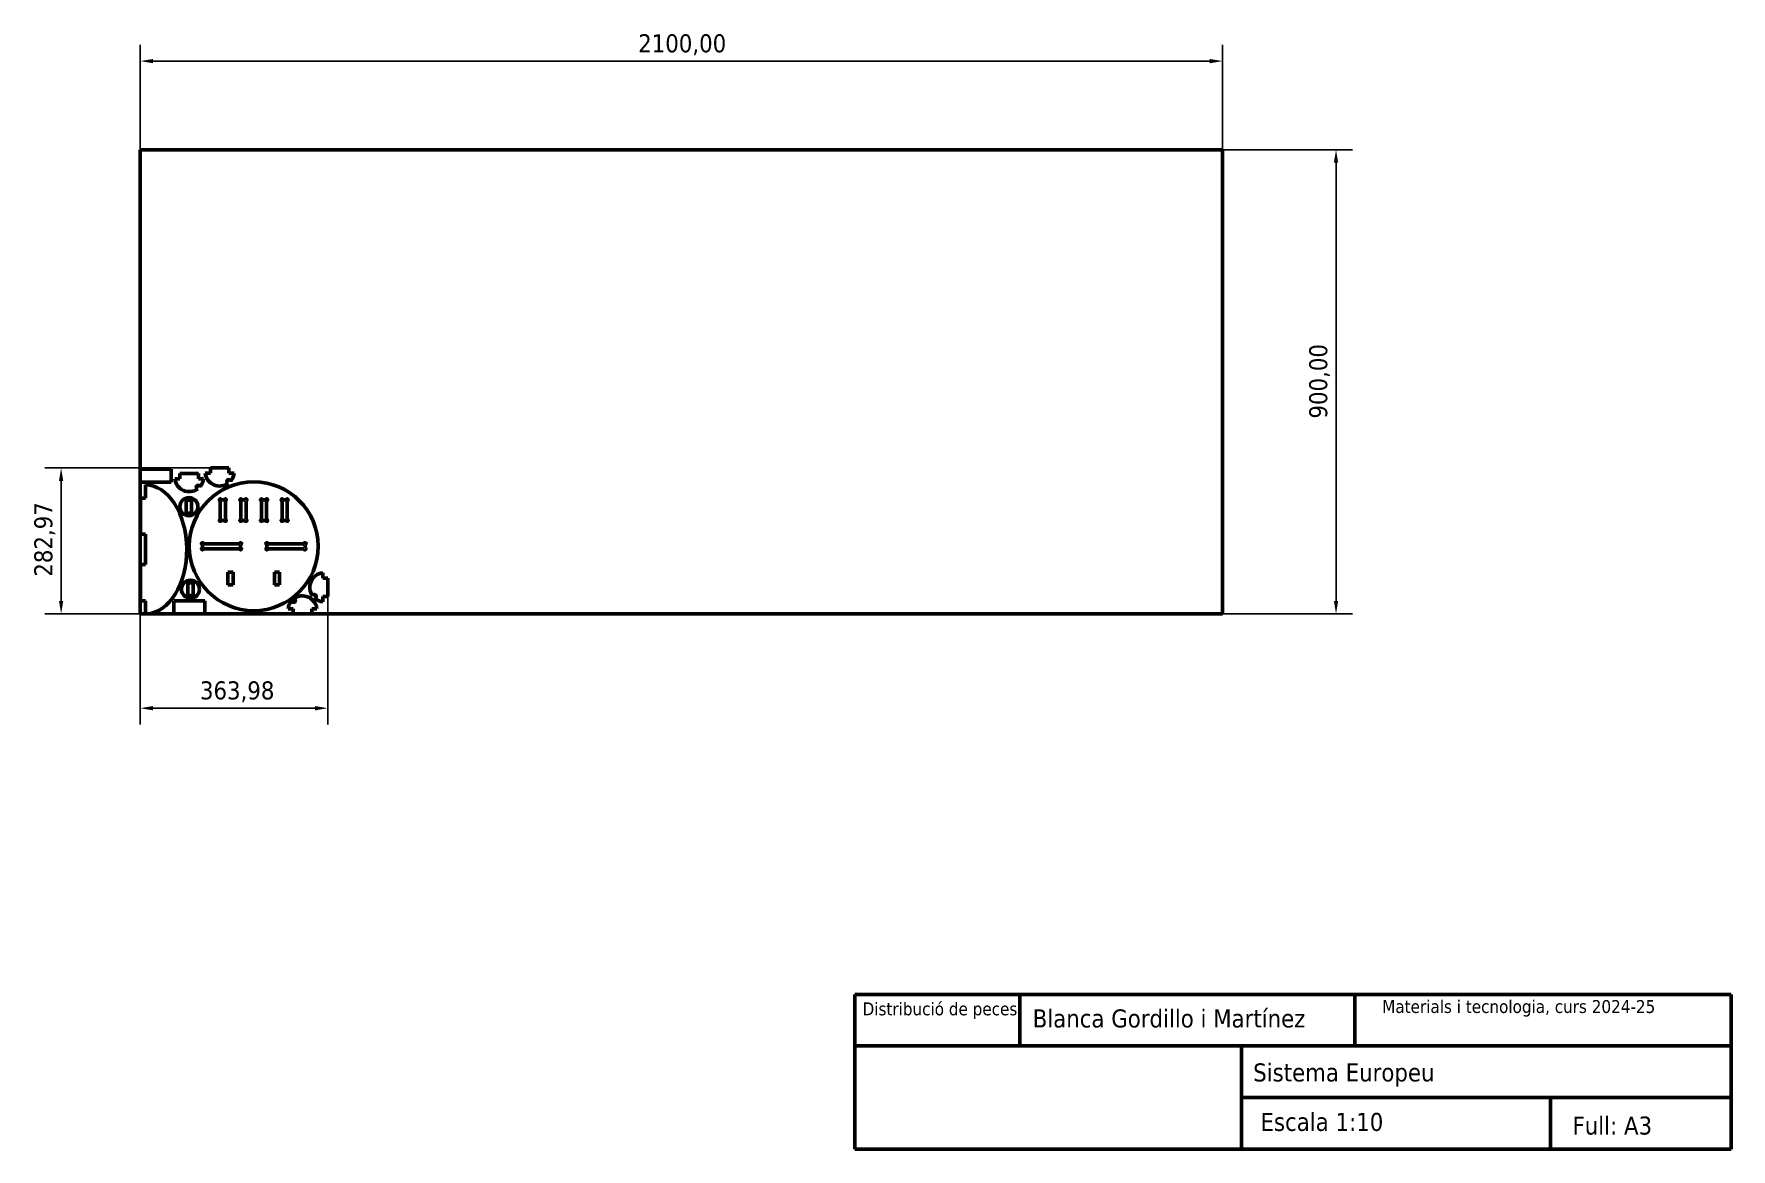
# Model space of a CAD drawing. Header units: millimetres. Extents: x 807 to 4100, y 100 to 2263.
import ezdxf

# ---------------------------------------------------------------- set-up
doc = ezdxf.new("R2010")
doc.units = ezdxf.units.MM
doc.header["$LTSCALE"] = 10
for name, color, linetype, lineweight in [('Cota (ISO)', 7, 'Continuous', 25), ('Título (ISO)', 7, 'Continuous', 50), ('Visible (ISO)', 7, 'Continuous', 50)]:
    doc.layers.add(name, color=color, linetype=linetype, lineweight=lineweight)
doc.styles.add('Texto de nota (ISO)', font='tahoma.ttf')
doc.dimstyles.new('Por defecto (ISO)', dxfattribs={"dimscale": 10, "dimtxt": 3.5, "dimasz": 2.5, "dimexe": 3.175, "dimexo": 0, "dimgap": 0.762, "dimtad": 1, "dimzin": 0, "dimtxsty": 'Texto de nota (ISO)', "dimcen": 0.09, "dimdle": 10, "dimclrd": 256, "dimclre": 256, "dimclrt": 256, "dimazin": 0, "dimtfac": 1.001486, "dimtmove": 0, "dimatfit": 3, "dimfxl": 1, "dimtolj": 1, "dimtzin": 0, "dimlwd": -1, "dimlwe": -1, "dimarcsym": 0})

# ---------------------------------------------------------------- blocks, each defined once
blk = doc.blocks.new('Cajetines ISO')
at = {"layer": 'Título (ISO)'}
for p, q in [((270.07, 130), (100.07, 130)), ((100.07, 130), (100.07, 100)), ((132.07, 120), (132.07, 130)), ((197.07, 120), (197.07, 130)), ((270.07, 100), (270.07, 130)), ((100.07, 120), (270.07, 120)), ((175.07, 120), (175.07, 100)), ((270.07, 110), (175.07, 110)), ((235.07, 100), (235.07, 110)), ((100.07, 100), (270.07, 100))]:
    blk.add_line(p, q, dxfattribs=at)
at = {"layer": 'Título (ISO)', "attachment_point": 1, "style": 'Texto de nota (ISO)'}
for s, insert, char_height, width in [('\\fTahoma|b0|i0;{\\H2.5000;Distribució de peces}', (101.57, 128.44), 2.5, 30.3788), ('\\fTahoma|b0|i0;Blanca Gordillo i Martínez', (134.58, 127.08), 3.5, 60.707), ('\\fTahoma|b0|i0;Sistema Europeu', (177.36, 116.61), 3.5, 63.3696), ('\\fTahoma|b0|i0;Escala 1:10', (178.78, 107.02), 3.5, 54.8493), ('\\fTahoma|b0|i0;Full: A3', (239.31, 106.31), 3.5, 30.2555)]:
    blk.add_mtext(s, dxfattribs=dict(at, insert=insert, char_height=char_height, width=width))
at = {"layer": 'Título (ISO)', "insert": (202.39, 128.89), "char_height": 2.5, "width": 50.4117, "attachment_point": 1, "line_spacing_factor": 0.987884, "style": 'Texto de nota (ISO)'}
blk.add_mtext('\\fTahoma|b0|i0;{\\H2.5000;Materials i tecnologia, curs 2024-25}', dxfattribs=at)
blk = doc.blocks.new('*D5')
at = {"layer": 'Cota (ISO)', "transparency": 16777216}
for p, q in [((3113.6, 2038), (3365.3, 2038)), ((3333.6, 1163), (3333.6, 2013)), ((3113.6, 1138), (3365.3, 1138))]:
    blk.add_line(p, q, dxfattribs=at)
for points in [[(3329.4, 2013), (3337.7, 2013), (3333.6, 2038)], [(3329.4, 1163), (3337.7, 1163), (3333.6, 1138)]]:
    blk.add_solid(points, dxfattribs=at)
at = {"layer": 'Defpoints', "color": 0, "transparency": 16777216}
for p in [(3113.6, 2038), (3333.6, 2038), (3113.6, 1138)]:
    blk.add_point(p, dxfattribs=at)
at = {"layer": 'Cota (ISO)', "transparency": 16777216, "insert": (3281.5, 1516.8), "char_height": 35, "attachment_point": 1, "rotation": 90, "style": 'Texto de nota (ISO)'}
blk.add_mtext('\\A1;900,00', dxfattribs=at)
blk = doc.blocks.new('*D6')
at = {"layer": 'Cota (ISO)', "transparency": 16777216}
for p, q in [((1013.6, 2038), (1013.6, 2241.8)), ((3113.6, 2038), (3113.6, 2241.8)), ((3088.6, 2210), (1038.6, 2210))]:
    blk.add_line(p, q, dxfattribs=at)
for points in [[(1038.6, 2214.2), (1038.6, 2205.9), (1013.6, 2210)], [(3088.6, 2214.2), (3088.6, 2205.9), (3113.6, 2210)]]:
    blk.add_solid(points, dxfattribs=at)
at = {"layer": 'Defpoints', "color": 0, "transparency": 16777216}
for p in [(1013.6, 2210), (1013.6, 2038), (3113.6, 2038)]:
    blk.add_point(p, dxfattribs=at)
at = {"layer": 'Cota (ISO)', "transparency": 16777216, "insert": (1979.7, 2262.1), "char_height": 35, "attachment_point": 1, "style": 'Texto de nota (ISO)'}
blk.add_mtext('\\A1;2100,00', dxfattribs=at)
blk = doc.blocks.new('*D7')
at = {"layer": 'Cota (ISO)', "transparency": 16777216}
for p, q in [((1013.6, 1418.6), (1013.6, 923.2)), ((1377.5, 1171.5), (1377.5, 923.2)), ((1352.5, 955), (1038.6, 955))]:
    blk.add_line(p, q, dxfattribs=at)
for points in [[(1038.6, 959.2), (1038.6, 950.8), (1013.6, 955)], [(1352.5, 959.2), (1352.5, 950.8), (1377.5, 955)]]:
    blk.add_solid(points, dxfattribs=at)
at = {"layer": 'Defpoints', "color": 0, "transparency": 16777216}
for p in [(1013.6, 1418.6), (1377.5, 1171.5), (1013.6, 955)]:
    blk.add_point(p, dxfattribs=at)
at = {"layer": 'Cota (ISO)', "transparency": 16777216, "insert": (1129.4, 1007.1), "char_height": 35, "attachment_point": 1, "style": 'Texto de nota (ISO)'}
blk.add_mtext('\\A1;363,98', dxfattribs=at)
blk = doc.blocks.new('*D8')
at = {"layer": 'Cota (ISO)', "transparency": 16777216}
for p, q in [((1149.7, 1420.9), (828.3, 1420.9)), ((860.1, 1395.9), (860.1, 1163)), ((1138.8, 1138), (828.3, 1138))]:
    blk.add_line(p, q, dxfattribs=at)
for points in [[(855.9, 1395.9), (864.2, 1395.9), (860.1, 1420.9)], [(855.9, 1163), (864.2, 1163), (860.1, 1138)]]:
    blk.add_solid(points, dxfattribs=at)
at = {"layer": 'Defpoints', "color": 0, "transparency": 16777216}
for p in [(1149.7, 1420.9), (860.1, 1138), (1138.8, 1138)]:
    blk.add_point(p, dxfattribs=at)
at = {"layer": 'Cota (ISO)', "transparency": 16777216, "insert": (808, 1210.1), "char_height": 35, "attachment_point": 1, "rotation": 90, "style": 'Texto de nota (ISO)'}
blk.add_mtext('\\A1;282,97', dxfattribs=at)

msp = doc.modelspace()

# ---------------------------------------------------------------- linework, layer by layer
at = {"layer": 'Visible (ISO)'}
for p, q in [((3113.551, 2037.973), (1013.551, 2037.973)), ((1013.551, 2037.973), (1013.551, 1418.639)), ((3113.551, 1137.973), (3113.551, 2037.973)), ((1073.542, 1418.639), (1013.551, 1418.639)), ((1013.551, 1418.639), (1013.551, 1393.639)), ((1073.542, 1393.639), (1073.542, 1418.639)), ((1185.686, 1420.944), (1149.686, 1420.944)), ((1149.686, 1420.944), (1149.686, 1410.944)), ((1185.686, 1410.944), (1185.686, 1420.944)), ((1013.551, 1393.639), (1013.551, 1137.973)), ((1013.551, 1393.639), (1073.542, 1393.639)), ((1023.747, 1387.925), (1023.747, 1362.425)), ((1090.563, 1400.051), (1080.563, 1400.051)), ((1090.563, 1410.051), (1090.563, 1400.051)), ((1126.563, 1410.051), (1090.563, 1410.051)), ((1126.563, 1400.051), (1126.563, 1410.051)), ((1136.563, 1400.051), (1126.563, 1400.051)), ((1149.686, 1410.944), (1139.686, 1410.944)), ((1195.686, 1410.944), (1185.686, 1410.944)), ((1023.747, 1362.425), (1013.747, 1362.425)), ((1013.747, 1362.425), (1013.747, 1292.425)), ((1102.898, 1333.399), (1102.898, 1358.399)), ((1102.898, 1358.399), (1112.898, 1358.399)), ((1112.898, 1358.399), (1112.898, 1333.399)), ((1168.783, 1321.122), (1168.783, 1357.122)), ((1170.783, 1359.122), (1176.783, 1359.122)), ((1178.783, 1357.122), (1178.783, 1321.122)), ((1208.783, 1321.122), (1208.783, 1357.122)), ((1210.783, 1359.122), (1216.783, 1359.122)), ((1218.783, 1357.122), (1218.783, 1321.122)), ((1248.783, 1321.122), (1248.783, 1357.122)), ((1250.783, 1359.122), (1256.783, 1359.122)), ((1258.783, 1357.122), (1258.783, 1321.122)), ((1288.783, 1321.122), (1288.783, 1357.122)), ((1290.783, 1359.122), (1296.783, 1359.122)), ((1298.783, 1357.122), (1298.783, 1321.122)), ((1112.898, 1333.399), (1102.898, 1333.399)), ((1176.783, 1319.122), (1170.783, 1319.122)), ((1216.783, 1319.122), (1210.783, 1319.122)), ((1256.783, 1319.122), (1250.783, 1319.122)), ((1296.783, 1319.122), (1290.783, 1319.122)), ((1013.747, 1292.425), (1023.747, 1292.425)), ((1023.747, 1292.425), (1023.747, 1233.425)), ((1134.283, 1266.122), (1134.283, 1272.122)), ((1136.283, 1274.122), (1206.283, 1274.122)), ((1206.283, 1264.122), (1136.283, 1264.122)), ((1208.283, 1272.122), (1208.283, 1266.122)), ((1259.283, 1266.122), (1259.283, 1272.122)), ((1261.283, 1274.122), (1331.283, 1274.122)), ((1331.283, 1264.122), (1261.283, 1264.122)), ((1333.283, 1272.122), (1333.283, 1266.122)), ((1023.747, 1233.425), (1013.747, 1233.425)), ((1013.747, 1233.425), (1013.747, 1163.425)), ((1183.783, 1219.122), (1193.783, 1219.122)), ((1183.783, 1194.122), (1183.783, 1219.122)), ((1193.783, 1219.122), (1193.783, 1194.122)), ((1273.783, 1219.122), (1283.783, 1219.122)), ((1273.783, 1194.122), (1273.783, 1219.122)), ((1283.783, 1219.122), (1283.783, 1194.122)), ((1106.054, 1173.337), (1106.054, 1198.337)), ((1106.054, 1198.337), (1116.054, 1198.337)), ((1116.054, 1198.337), (1116.054, 1173.337)), ((1193.783, 1194.122), (1183.783, 1194.122)), ((1283.783, 1194.122), (1273.783, 1194.122)), ((1367.527, 1207.454), (1367.527, 1217.454)), ((1377.527, 1207.454), (1367.527, 1207.454)), ((1377.527, 1171.454), (1377.527, 1207.454)), ((1013.747, 1163.425), (1023.747, 1163.425)), ((1023.747, 1163.425), (1023.747, 1137.973)), ((1138.783, 1162.937), (1078.783, 1162.937)), ((1078.783, 1162.937), (1078.783, 1137.973)), ((1116.054, 1173.337), (1106.054, 1173.337)), ((1138.783, 1137.973), (1138.783, 1162.937)), ((1367.527, 1161.454), (1367.527, 1171.454)), ((1367.527, 1171.454), (1377.527, 1171.454)), ((1013.551, 1137.973), (1023.747, 1137.973)), ((1023.747, 1137.973), (1025.957, 1137.973)), ((1025.957, 1137.973), (1078.783, 1137.973)), ((1078.783, 1137.973), (1138.783, 1137.973)), ((1138.783, 1137.973), (1310.381, 1137.973)), ((1300.381, 1147.878), (1310.381, 1147.878)), ((1310.381, 1147.878), (1310.381, 1137.973)), ((1310.381, 1137.973), (1346.381, 1137.973)), ((1346.381, 1137.973), (1346.381, 1147.878)), ((1346.381, 1147.878), (1356.381, 1147.878)), ((1346.381, 1137.973), (3113.551, 1137.973))]:
    msp.add_line(p, q, dxfattribs=at)
for centre, radius in [((1233.783, 1269.122), 125), ((1107.898, 1345.899), 17.5), ((1111.054, 1185.837), 17.5)]:
    msp.add_circle(centre, radius, dxfattribs=at)
for centre, radius, start, end in [((1108.563, 1403.231), 28.18, 186.479401, 305.956759), ((1125.99, 1383.936), 3.624, 46.445277, 255.945141), ((1129.865, 1388.012), 2, 226.445277, 324.457103), ((1108.563, 1403.231), 28.18, 324.457103, 353.520599), ((1167.686, 1414.124), 28.18, 186.479401, 305.956759), ((1185.113, 1394.829), 3.624, 46.445277, 255.945141), ((1188.988, 1398.905), 2, 226.445277, 324.457103), ((1167.686, 1414.124), 28.18, 324.457103, 353.520599), ((1168.783, 1359.122), 2, 0, 270), ((1178.783, 1359.122), 2, 270, 180), ((1208.783, 1359.122), 2, 0, 270), ((1218.783, 1359.122), 2, 270, 180), ((1248.783, 1359.122), 2, 0, 270), ((1258.783, 1359.122), 2, 270, 180), ((1288.783, 1359.122), 2, 0, 270), ((1298.783, 1359.122), 2, 270, 180), ((1168.783, 1319.122), 2, 90, 0), ((1178.783, 1319.122), 2, 180, 90), ((1208.783, 1319.122), 2, 90, 0), ((1218.783, 1319.122), 2, 180, 90), ((1248.783, 1319.122), 2, 90, 0), ((1258.783, 1319.122), 2, 180, 90), ((1288.783, 1319.122), 2, 90, 0), ((1298.783, 1319.122), 2, 180, 90), ((1134.283, 1274.122), 2, 0, 270), ((1134.283, 1264.122), 2, 90, 0), ((1208.283, 1274.122), 2, 270, 180), ((1208.283, 1264.122), 2, 180, 90), ((1259.283, 1274.122), 2, 0, 270), ((1259.283, 1264.122), 2, 90, 0), ((1333.283, 1274.122), 2, 270, 180), ((1333.283, 1264.122), 2, 180, 90), ((1370.707, 1189.454), 28.18, 96.479401, 215.956759), ((1328.381, 1144.698), 28.18, 144.457103, 173.520599), ((1307.079, 1159.916), 2, 46.445277, 144.457103), ((1310.954, 1163.992), 3.624, 226.445277, 75.945141), ((1328.381, 1144.698), 28.18, 6.479401, 125.956759), ((1351.413, 1172.027), 3.624, 316.445277, 165.945141), ((1355.489, 1168.152), 2, 136.445277, 234.457103), ((1370.707, 1189.454), 28.18, 234.457103, 263.520599)]:
    msp.add_arc(centre, radius, start, end, dxfattribs=at)
msp.add_ellipse((1023.747, 1262.925), major_axis=(0, -125), ratio=0.64, start_param=0.02762837, end_param=3.14159265, dxfattribs=at)

# ---------------------------------------------------------------- block references
at = {"xscale": 10, "yscale": 10, "zscale": 10}
msp.add_blockref('Cajetines ISO', (1399.286, -900), dxfattribs=at)

# ---------------------------------------------------------------- dimensions: what is measured, and where the dimension line sits
at = {"layer": 'Cota (ISO)'}
for base, p1, p2, angle, picture, middle in [((1013.551, 2210.031), (3113.551, 2037.973), (1013.551, 2037.973), 180, '*D6', (2063.551, 2210.031)), ((3333.551, 2037.973), (3113.551, 1137.973), (3113.551, 2037.973), 90, '*D5', (3333.551, 1587.973)), ((860.079, 1137.973), (1149.686, 1420.944), (1138.783, 1137.973), 90, '*D8', (860.079, 1280.97)), ((1013.551, 954.99), (1377.527, 1171.454), (1013.551, 1418.639), 180, '*D7', (1200.388, 954.99))]:
    dim = msp.add_linear_dim(base=base, p1=p1, p2=p2, angle=angle, dimstyle='Por defecto (ISO)', override={"dimgap": 0.762, "dimdec": 2, "dimtol": 0, "dimlim": 0, "dimtp": 0, "dimtm": 0, "dimtdec": 2, "dimtofl": 0, "dimatfit": 1}, dxfattribs=at)
    dim.commit()
    dim.dimension.update_dxf_attribs({"geometry": picture, "text_midpoint": middle, "dimtype": 160})

doc.saveas('drawing.dxf')
